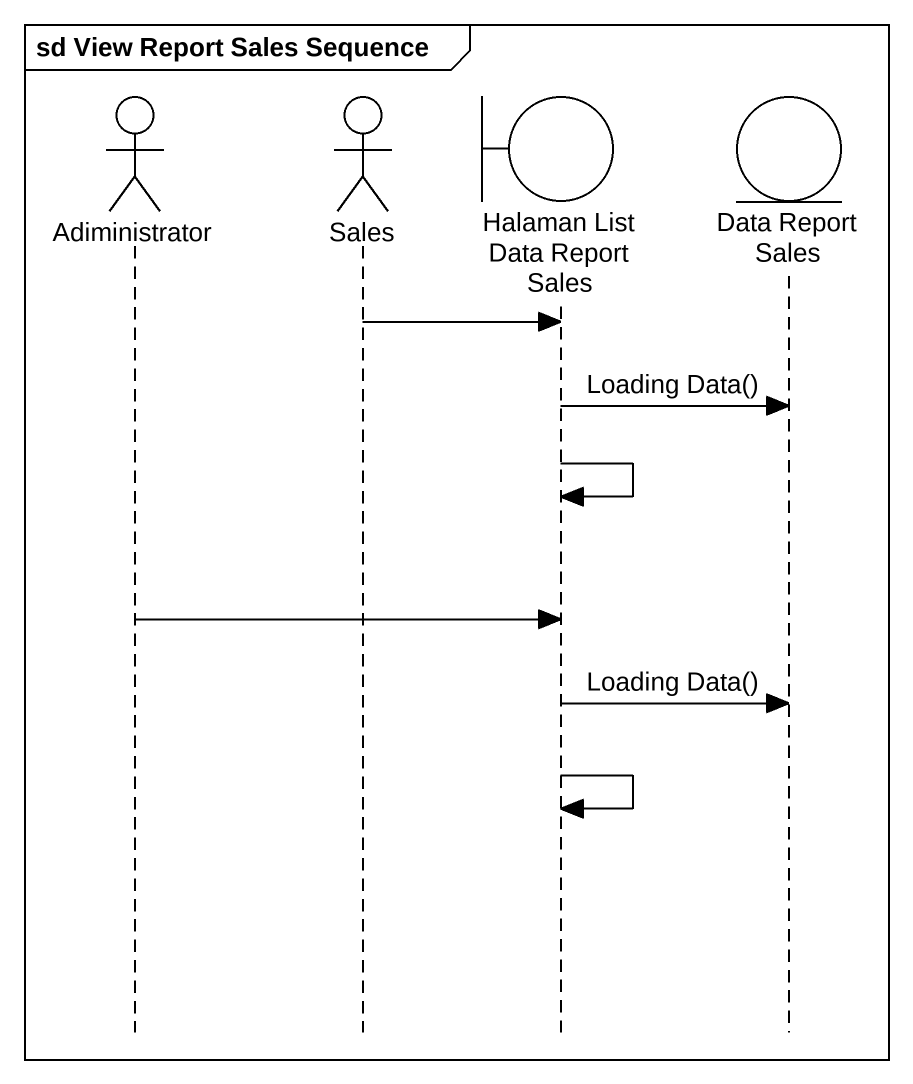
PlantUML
@startuml
mainframe sd View Report Sales Sequence
hide footbox
actor Adiministrator
actor Sales
boundary "Halaman List Data Report Sales" as Halaman_List_Data_Report
entity "Data Report Sales" as Data_Report_Sales

Sales -> Halaman_List_Data_Report
Halaman_List_Data_Report -> Data_Report_Sales : Loading Data()
Halaman_List_Data_Report -> Halaman_List_Data_Report
Adiministrator -> Halaman_List_Data_Report
Halaman_List_Data_Report -> Data_Report_Sales : Loading Data()
Halaman_List_Data_Report -> Halaman_List_Data_Report
@enduml
